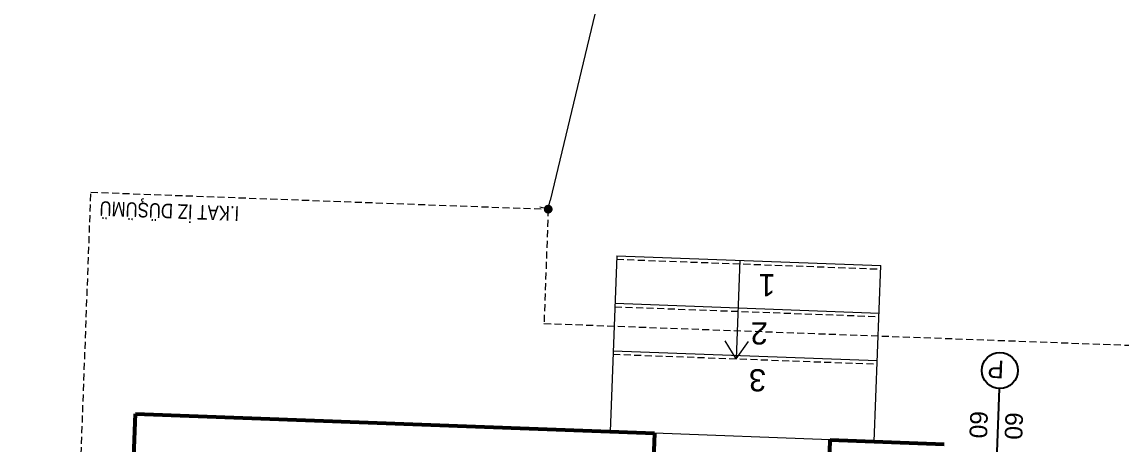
# Model space of a CAD drawing. Header units: centimetres. Extents: x 63871 to 181827, y -95930 to 42199.
# Drawn here: x 156032 to 156656, y 27840 to 28079 of the extents above; entities that cross this region are included whole.
import ezdxf

# ---------------------------------------------------------------- set-up
doc = ezdxf.new("R2010")
doc.units = ezdxf.units.CM
doc.linetypes.add('11-021_500-SatisOfisi_220512$0${ Diamond }', pattern=[12, 4, -2, 2, 2, -2])
doc.linetypes.add('11-021_500-SatisOfisi_280512$0${ Wide Dash }', pattern=[12, 4, -2, 4, -2])
for name, color, linetype, lineweight in [('A-DOOR', 31, 'Continuous', 9), ('A-FLOR-HRAL', 11, 'Continuous', 9), ('A-WALL', 12, 'Continuous', 50), ('İz DÜŞÜMÜ', 7, '11-021_500-SatisOfisi_220512$0${ Diamond }', 18), ('OLUK', 222, 'Continuous', 15)]:
    doc.layers.add(name, color=color, linetype=linetype, lineweight=lineweight)
doc.layers.add('Bitirme - Duvar', color=7, linetype='Continuous')
doc.layers.add('Dıış Ölçü', color=140, linetype='Continuous')
doc.styles.add('MtXpl_Arial_Narrow_1', font='')
doc.styles.add('OLUŞTURULMUŞ_STİL_1', font='Arial.ttf')
doc.styles.add('RomanS', font='')
doc.styles.get('MtXpl_Arial_Narrow_1').set_extended_font_data('Arial Narrow')
doc.styles.get('RomanS').set_extended_font_data('Stylus BT')
doc.dimstyles.new('BÖYÜK', dxfattribs={"dimtxt": 70, "dimasz": 5, "dimexe": 5, "dimexo": 5, "dimgap": 2, "dimtad": 3, "dimdec": 0, "dimzin": 0, "dimdsep": 46, "dimtxsty": 'RomanS', "dimblk": 'DOT', "dimcen": 5, "dimadec": 0, "dimazin": 0, "dimtfac": 1, "dimtdec": 0, "dimtix": 1, "dimtofl": 0, "dimtmove": 1, "dimatfit": 0, "dimldrblk": 'DOT', "dimfxl": 10, "dimfxlon": 1, "dimtolj": 1, "dimtzin": 0, "dimarcsym": 0})

# ---------------------------------------------------------------- blocks, each defined once
blk = doc.blocks.new('HRD')
at = {"layer": 'A-DOOR'}
blk.add_line((153994.63, 35417.48), (154094.63, 35417.48), dxfattribs=at)
at = {"layer": 'A-FLOR-HRAL'}
for p, q in [((153969.6, 35417.48), (153969.6, 35317.48)), ((154119.71, 35317.48), (154119.71, 35417.48)), ((154049.77, 35373.48), (154043.1, 35363.46)), ((154049.77, 35317.48), (154049.77, 35373.48)), ((154049.77, 35373.48), (154056.43, 35363.46)), ((154119.71, 35371.48), (153969.6, 35371.48)), ((154119.71, 35344.48), (153969.6, 35344.48)), ((154119.71, 35317.48), (153969.6, 35317.48))]:
    blk.add_line(p, q, dxfattribs=at)
at = {"layer": 'A-FLOR-HRAL', "linetype": '11-021_500-SatisOfisi_280512$0${ Wide Dash }'}
for p, q in [((154119.71, 35373.48), (153969.6, 35373.48)), ((154119.71, 35346.48), (153969.6, 35346.48)), ((154119.71, 35319.48), (153969.6, 35319.48))]:
    blk.add_line(p, q, dxfattribs=at)
at = {"layer": 'A-WALL', "lineweight": 53}
for p, q in [((154389.63, 35542.48), (154389.63, 35417.48)), ((154389.63, 35542.48), (154389.63, 35417.48)), ((153994.63, 35437.48), (153994.63, 35417.48)), ((154094.63, 35417.48), (154094.63, 35437.48)), ((153994.63, 35417.48), (153929.84, 35417.48)), ((154389.63, 35417.48), (154094.63, 35417.48))]:
    blk.add_line(p, q, dxfattribs=at)
at = {"layer": 'Bitirme - Duvar', "color": 161, "linetype": 'Continuous', "lineweight": 25}
blk.add_line((153899.84, 35384.78), (153899.84, 35432.28), dxfattribs=at)
blk.add_circle((153899.84, 35374.56), 10.23, dxfattribs=at)
at = {"layer": 'İz DÜŞÜMÜ'}
blk.add_lwpolyline([(153819.63, 36347.48), (154419.63, 36347.49), (154419.63, 35292.49), (154159.63, 35292.49), (154159.63, 35357.48), (153819.63, 35357.48), (153819.63, 36347.48)], dxfattribs=at)
at = {"style": 'MtXpl_Arial_Narrow_1'}
blk.add_text('I.KAT İZ DÜŞÜMÜ', height=8.316, rotation=359.95698, dxfattribs=at).set_placement((154335.01, 35297.43))
at = {"layer": 'Bitirme - Duvar', "linetype": 'Continuous', "style": 'OLUŞTURULMUŞ_STİL_1'}
for s, insert, char_height, attachment_point, rotation in [('\\A1;60', (153895.85, 35398), 10, 7, 90), ('\\A1;3', (154042.24, 35378.86), 12.592, 9, 1.38858), ('\\A1;2', (154042.24, 35352.41), 12.592, 9, 1.38858), ('\\A1;1', (154038.91, 35324.84), 12.592, 9, 1.38858)]:
    blk.add_mtext(s, dxfattribs=dict(at, insert=insert, char_height=char_height, attachment_point=attachment_point, rotation=rotation))
at = {"layer": 'Bitirme - Duvar', "linetype": 'Continuous', "insert": (153915.85, 35398), "char_height": 10, "width": 14.493, "attachment_point": 7, "rotation": 90, "style": 'OLUŞTURULMUŞ_STİL_1'}
blk.add_mtext('\\A1;60', dxfattribs=at)
at = {"layer": 'Bitirme - Duvar', "linetype": 'Continuous', "insert": (153897.51, 35368.97), "char_height": 10, "attachment_point": 7, "style": 'OLUŞTURULMUŞ_STİL_1'}
blk.add_mtext('\\A1;P', dxfattribs=at)
blk = doc.blocks.new('_Dot')
at = {"color": 0, "linetype": 'ByBlock', "lineweight": -2}
blk.add_line((-0.5, 0), (-1, 0), dxfattribs=at)
at = {"color": 0, "linetype": 'ByBlock', "const_width": 0.5}
blk.add_lwpolyline([(-0.25, 0, 1), (0.25, 0, 1)], format="xyb", close=True, dxfattribs=at)
blk = doc.blocks.new('*D230')
at = {"layer": 'Defpoints', "color": 0, "transparency": 16777216}
for p in [(33.08, 12336.55, 0), (-97.73, 11790.38), (-97.73, 11790.38)]:
    blk.add_point(p, dxfattribs=at)
at = {"layer": 'Dıış Ölçü', "color": 0, "lineweight": -2, "transparency": 16777216}
for p, q in [((33.08, 12336.55), (28.22, 12337.71)), ((31.92, 12331.69), (-96.56, 11795.24)), ((-97.73, 11790.38), (-102.59, 11791.54))]:
    blk.add_line(p, q, dxfattribs=at)
at = {"layer": 'Dıış Ölçü', "color": 0, "lineweight": -2, "transparency": 16777216, "xscale": 5, "yscale": 5, "zscale": 5}
for p, rotation in [((33.08, 12336.55), 76.5310645953725), ((-97.73, 11790.38), 256.5310645953725)]:
    blk.add_blockref('_Dot', p, dxfattribs=dict(at, rotation=rotation))
at = {"layer": 'Dıış Ölçü', "color": 0, "transparency": 16777216, "insert": (-69.77, 12072.44), "char_height": 70, "attachment_point": 5, "rotation": 76.53106, "style": 'RomanS'}
blk.add_mtext('\\A1;562', dxfattribs=at)
blk = doc.blocks.new('yerleşim planı')
at = {"rotation": 177.873189238168}
blk.add_blockref('HRD', (155265.46, 41337.49), dxfattribs=at)
at = {"layer": 'Dıış Ölçü'}
dim = blk.add_aligned_dim(p1=(33.08, 12336.55, 0), p2=(-97.73, 11790.38), distance=0, dimstyle='BÖYÜK', dxfattribs=at)
dim.commit()
dim.dimension.update_dxf_attribs({"geometry": '*D230', "text_midpoint": (-69.77, 12072.44)})

msp = doc.modelspace()

# ---------------------------------------------------------------- block references
at = {"layer": 'OLUK'}
msp.add_blockref('yerleşim planı', (156428.79, 16182.58), dxfattribs=at)

doc.saveas('drawing.dxf')
